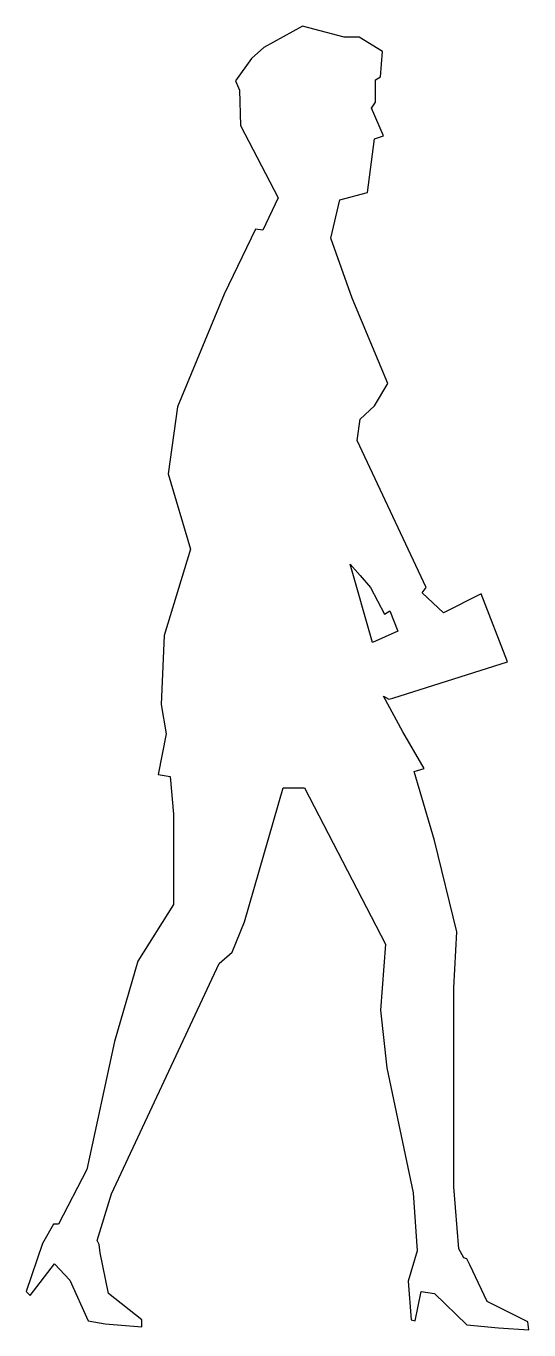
# Model space of a CAD drawing. Extents: x -15000 to -14407, y -6578 to -5041.
import ezdxf

# ---------------------------------------------------------------- set-up
doc = ezdxf.new("R2010")
doc.units = 0
doc.layers.get('0').update_dxf_attribs({"linetype": 'CONTINUOUS'})

msp = doc.modelspace()

# ---------------------------------------------------------------- linework, layer by layer
at = {"color": 0}
for points in [[(-14572.7, -5834.5), (-14567.9, -5833.3), (-14432.6, -5790.2), (-14463.7, -5710), (-14508, -5732.7), (-14533.2, -5708.8), (-14528.4, -5702.8), (-14609.8, -5529.1), (-14606.2, -5504), (-14589.5, -5488.4), (-14573.9, -5462.1), (-14615.8, -5361.5), (-14640.9, -5290.8), (-14630.2, -5245.3), (-14597.8, -5236.9), (-14589.5, -5173.5), (-14578.7, -5169.9), (-14593, -5137.5), (-14588.3, -5130.4), (-14588.3, -5104), (-14582.3, -5100.4), (-14579.9, -5070.5), (-14607.4, -5053.7), (-14625.4, -5053.7), (-14674.5, -5040.5), (-14720, -5065.7), (-14734.4, -5078.9), (-14753.5, -5105.2), (-14748.7, -5116), (-14747.5, -5157.9), (-14703.2, -5242.9), (-14721.2, -5281.2), (-14729.6, -5280), (-14766.7, -5356.7), (-14821.8, -5489.6), (-14832.6, -5568.7), (-14806.2, -5657.3), (-14837.3, -5759.1), (-14840.9, -5840.5), (-14834.9, -5875.2), (-14844.5, -5923.1), (-14830.2, -5925.5), (-14826.6, -5969.8), (-14826.6, -6076.4), (-14868.5, -6143.5), (-14896, -6238.1), (-14928.4, -6389), (-14961.9, -6453.6), (-14967.9, -6453.6), (-14981, -6476.4), (-15000.2, -6532.7), (-14995.4, -6537.5), (-14966.7, -6500.3), (-14948.7, -6519.5), (-14927.2, -6567.4), (-14906.8, -6571), (-14863.7, -6574.6), (-14863.7, -6566.2), (-14903.2, -6535.1), (-14912.8, -6487.2), (-14914, -6477.6), (-14916.4, -6472.8), (-14899.6, -6417.7), (-14772.7, -6145.9), (-14757.1, -6132.7), (-14742.7, -6096.8), (-14697.2, -5938.7), (-14672.1, -5938.7), (-14576.3, -6123.1), (-14582.3, -6201), (-14575.1, -6269.2), (-14543.9, -6416.5), (-14539.2, -6484.8), (-14549.9, -6520.7), (-14546.3, -6566.2), (-14541.5, -6567.4), (-14534.4, -6532.7), (-14518.8, -6535.1), (-14480.5, -6572.2), (-14443.4, -6575.8), (-14407.4, -6578.2), (-14408.6, -6568.6), (-14456.5, -6544.7), (-14476.9, -6501.5), (-14480.5, -6494.4), (-14484.1, -6493.2), (-14490.1, -6482.4), (-14496, -6409.3), (-14496, -6174.6), (-14492.4, -6108.7), (-14518.8, -6001), (-14542.7, -5919.5), (-14530.8, -5915.9), (-14555.9, -5872.8), (-14578.7, -5830.9)], [(-14572.7, -5834.5), (-14567.9, -5833.3), (-14432.6, -5790.2), (-14463.7, -5710), (-14508, -5732.7), (-14533.2, -5708.8), (-14528.4, -5702.8), (-14609.8, -5529.1), (-14606.2, -5504), (-14589.5, -5488.4), (-14573.9, -5462.1), (-14615.8, -5361.5), (-14640.9, -5290.8), (-14630.2, -5245.3), (-14597.8, -5236.9), (-14589.5, -5173.5), (-14578.7, -5169.9), (-14593, -5137.5), (-14588.3, -5130.4), (-14588.3, -5104), (-14582.3, -5100.4), (-14579.9, -5070.5), (-14607.4, -5053.7), (-14625.4, -5053.7), (-14674.5, -5040.5), (-14720, -5065.7), (-14734.4, -5078.9), (-14753.5, -5105.2), (-14748.7, -5116), (-14747.5, -5157.9), (-14703.2, -5242.9), (-14721.2, -5281.2), (-14729.6, -5280), (-14766.7, -5356.7), (-14821.8, -5489.6), (-14832.6, -5568.7), (-14806.2, -5657.3), (-14837.3, -5759.1), (-14840.9, -5840.5), (-14834.9, -5875.2), (-14844.5, -5923.1), (-14830.2, -5925.5), (-14826.6, -5969.8), (-14826.6, -6076.4), (-14868.5, -6143.5), (-14896, -6238.1), (-14928.4, -6389), (-14961.9, -6453.6), (-14967.9, -6453.6), (-14981, -6476.4), (-15000.2, -6532.7), (-14995.4, -6537.5), (-14966.7, -6500.3), (-14948.7, -6519.5), (-14927.2, -6567.4), (-14906.8, -6571), (-14863.7, -6574.6), (-14863.7, -6566.2), (-14903.2, -6535.1), (-14912.8, -6487.2), (-14914, -6477.6), (-14916.4, -6472.8), (-14899.6, -6417.7), (-14772.7, -6145.9), (-14757.1, -6132.7), (-14742.7, -6096.8), (-14697.2, -5938.7), (-14672.1, -5938.7), (-14576.3, -6123.1), (-14582.3, -6201), (-14575.1, -6269.2), (-14543.9, -6416.5), (-14539.2, -6484.8), (-14549.9, -6520.7), (-14546.3, -6566.2), (-14541.5, -6567.4), (-14534.4, -6532.7), (-14518.8, -6535.1), (-14480.5, -6572.2), (-14443.4, -6575.8), (-14407.4, -6578.2), (-14408.6, -6568.6), (-14456.5, -6544.7), (-14476.9, -6501.5), (-14480.5, -6494.4), (-14484.1, -6493.2), (-14490.1, -6482.4), (-14496, -6409.3), (-14496, -6174.6), (-14492.4, -6108.7), (-14518.8, -6001), (-14542.7, -5919.5), (-14530.8, -5915.9), (-14555.9, -5872.8), (-14578.7, -5830.9), (-14572.7, -5834.5), (-14572.7, -5834.5)], [(-14591.8, -5767.4), (-14618.2, -5675.2), (-14606.2, -5688.4), (-14594.2, -5702.8), (-14577.5, -5733.9), (-14571.5, -5730.3), (-14561.9, -5754.3), (-14591.8, -5767.4)], [(-14591.8, -5767.4), (-14618.2, -5675.2), (-14606.2, -5688.4), (-14594.2, -5702.8), (-14577.5, -5733.9), (-14571.5, -5730.3), (-14561.9, -5754.3), (-14591.8, -5767.4), (-14591.8, -5767.4)]]:
    msp.add_lwpolyline(points, dxfattribs=at)

doc.saveas('drawing.dxf')
